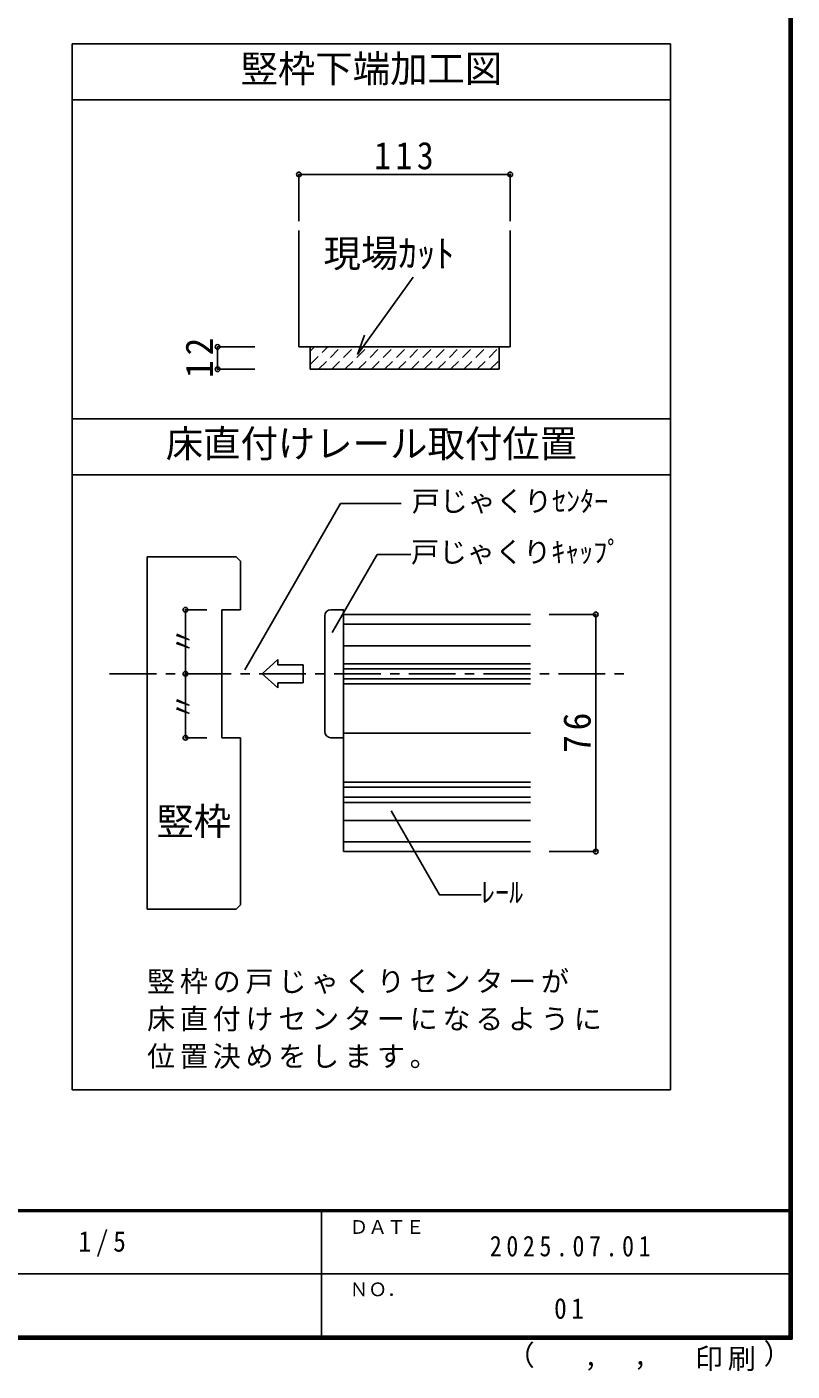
# Model space of a CAD drawing. Units: millimetres, scale not verified, with parts at other scales. Extents: x -973 to 977, y -718 to 696.
# Drawn here: x 567 to 977, y -718 to 0 of the extents above; entities that cross this region are included whole.
import ezdxf
from ezdxf.enums import TextEntityAlignment as Align

# ---------------------------------------------------------------- set-up
doc = ezdxf.new("R2010")
doc.units = ezdxf.units.MM
doc.header["$LTSCALE"] = 5
doc.header["$PDMODE"] = 32
doc.header["$PDSIZE"] = 2.5
doc.linetypes.add('CHAIN1', pattern=[8, 5, -1, 1, -1])
doc.linetypes.add('DASHED1', pattern=[1.8, 1.2, -0.6])
for name, color, linetype in [('0-0_補助線', 4, 'Continuous'), ('0-A_文字', 7, 'Continuous'), ('0-B_寸法', 4, 'Continuous'), ('2-1_通り芯', 4, 'CHAIN1'), ('2-4_枠', 3, 'Continuous'), ('2-7_金物', 4, 'Continuous'), ('2-A_文字', 7, 'Continuous'), ('2-B_寸法', 4, 'Continuous'), ('F-1_枠', 6, 'Continuous'), ('F-A_文字', 7, 'Continuous')]:
    doc.layers.add(name, color=color, linetype=linetype)
doc.styles.add('ＭＳ ゴシック', font='')
doc.styles.get('ＭＳ ゴシック').set_extended_font_data('MS Gothic')

msp = doc.modelspace()

# ---------------------------------------------------------------- linework, layer by layer
at = {"layer": '0-0_補助線', "color": 3}
for p, q in [((712.896, -108.33), (712.896, -170.493)), ((825.896, -108.33), (825.896, -170.493)), ((825.896, -170.493), (712.896, -170.493)), ((718.896, -170.493), (718.896, -182.493)), ((819.896, -170.493), (819.896, -182.493)), ((718.896, -182.493), (819.896, -182.493))]:
    msp.add_line(p, q, dxfattribs=at)
at = {"layer": '0-0_補助線', "color": 7}
for q in [(774.029, -133.325), (748.023, -164.178)]:
    msp.add_line((744.276, -174.485), q, dxfattribs=at)
at = {"layer": '0-0_補助線'}
for p, q in [((669.338, -170.493), (689.338, -170.493)), ((669.338, -182.493), (669.338, -170.493)), ((669.338, -182.493), (689.338, -182.493))]:
    msp.add_line(p, q, dxfattribs=at)
at = {"layer": '0-0_補助線', "linetype": 'DASHED1'}
for p, q in [((718.896, -172.767), (721.169, -170.493)), ((718.896, -179.838), (728.24, -170.493)), ((723.311, -182.493), (735.311, -170.493)), ((730.382, -182.493), (742.382, -170.493)), ((737.453, -182.493), (749.453, -170.493)), ((744.525, -182.493), (756.525, -170.493)), ((751.596, -182.493), (763.596, -170.493)), ((758.667, -182.493), (770.667, -170.493)), ((765.738, -182.493), (777.738, -170.493)), ((772.809, -182.493), (784.809, -170.493)), ((779.88, -182.493), (791.396, -170.978)), ((786.951, -182.493), (798.951, -170.493)), ((794.022, -182.493), (806.022, -170.493)), ((801.093, -182.493), (813.093, -170.493)), ((808.164, -182.493), (819.896, -170.762)), ((815.235, -182.493), (819.896, -177.833))]:
    msp.add_line(p, q, dxfattribs=at)
at = {"layer": '0-0_補助線', "color": 7}
for p in [(669.338, -170.493), (669.338, -182.493)]:
    msp.add_point(p, dxfattribs=at)
at = {"layer": '0-A_文字', "color": 3}
for p, q in [((591.639, -567.5), (591.639, -8.5)), ((591.639, -8.5), (911.639, -8.5)), ((911.639, -567.5), (911.639, -8.5)), ((591.639, -38.5), (911.639, -38.5)), ((591.639, -208.912), (911.639, -208.912)), ((591.639, -238.912), (911.639, -238.912)), ((591.639, -567.5), (911.639, -567.5))]:
    msp.add_line(p, q, dxfattribs=at)
at = {"layer": '0-B_寸法'}
for p, q in [((712.896, -78.33), (825.896, -78.33)), ((712.896, -78.33), (712.896, -103.33)), ((825.896, -78.33), (825.896, -103.33))]:
    msp.add_line(p, q, dxfattribs=at)
at = {"layer": '0-B_寸法', "color": 7}
for p in [(712.896, -78.33), (825.896, -78.33)]:
    msp.add_point(p, dxfattribs=at)
at = {"layer": '2-1_通り芯'}
msp.add_line((611.639, -345.17), (891.639, -345.17), dxfattribs=at)
at = {"layer": '2-4_枠'}
for p, q in [((631.639, -282.67), (631.639, -471.003)), ((679.282, -282.67), (631.639, -282.67)), ((681.639, -285.027), (679.282, -282.67)), ((681.639, -285.027), (681.639, -311.003)), ((671.639, -311.003), (681.639, -311.003)), ((671.639, -379.336), (671.639, -311.003)), ((671.639, -379.336), (681.639, -379.336)), ((681.639, -468.646), (681.639, -379.336)), ((679.282, -471.003), (631.639, -471.003)), ((679.282, -471.003), (681.639, -468.646))]:
    msp.add_line(p, q, dxfattribs=at)
at = {"layer": '2-4_枠', "color": 4}
for p, q in [((726.639, -376.003), (726.639, -314.336)), ((729.973, -379.336), (736.639, -379.336))]:
    msp.add_line(p, q, dxfattribs=at)
msp.add_lwpolyline([(729.973, -311.003), (736.639, -311.003), (736.639, -379.336)], dxfattribs=at)
for centre, start, end in [((729.973, -314.336), 90, 180), ((729.973, -376.003), 180, 270)]:
    msp.add_arc(centre, 3.333, start, end, dxfattribs=at)
at = {"layer": '2-7_金物', "color": 7}
for p, q in [((736.639, -313.503), (736.639, -440.17)), ((736.639, -313.503), (836.639, -313.503)), ((736.639, -342.503), (836.639, -342.503)), ((736.639, -347.836), (836.639, -347.836)), ((736.639, -376.836), (836.639, -376.836)), ((736.639, -405.836), (836.639, -405.836)), ((736.639, -411.17), (836.639, -411.17)), ((736.639, -440.17), (836.639, -440.17))]:
    msp.add_line(p, q, dxfattribs=at)
at = {"layer": '2-7_金物'}
for p, q in [((736.639, -318.722), (836.639, -318.722)), ((736.639, -330.17), (836.639, -330.17)), ((693.225, -345.17), (701.508, -337.577)), ((701.508, -337.577), (701.508, -340.338)), ((715.082, -340.338), (701.508, -340.338)), ((715.082, -340.338), (715.082, -350.001)), ((736.639, -339.789), (836.639, -339.789)), ((693.225, -345.17), (701.508, -352.762)), ((701.508, -350.001), (701.508, -352.762)), ((715.082, -350.001), (701.508, -350.001)), ((736.639, -350.551), (836.639, -350.551)), ((736.639, -403.122), (836.639, -403.122)), ((736.639, -413.884), (836.639, -413.884)), ((736.639, -423.503), (836.639, -423.503)), ((736.639, -434.951), (836.639, -434.951))]:
    msp.add_line(p, q, dxfattribs=at)
at = {"layer": '2-A_文字'}
for p, q in [((683.94, -343.035), (735.189, -254.269)), ((735.189, -254.269), (767.535, -254.269)), ((730.557, -323.147), (754.643, -281.429)), ((754.643, -281.429), (772.775, -281.429))]:
    msp.add_line(p, q, dxfattribs=at)
msp.add_lwpolyline([(762.134, -418.395), (788.042, -463.269), (810.276, -463.269)], dxfattribs=at)
msp.add_point((652.196, -345.17), dxfattribs=at)
at = {"layer": '2-B_寸法'}
for p, q in [((652.196, -311.003), (652.196, -379.336)), ((652.196, -311.003), (663.585, -311.003)), ((871.639, -313.503), (846.639, -313.503)), ((871.639, -313.503), (871.639, -440.17)), ((652.196, -379.336), (663.585, -379.336)), ((871.639, -440.17), (846.639, -440.17))]:
    msp.add_line(p, q, dxfattribs=at)
at = {"layer": '2-B_寸法', "color": 7}
for p in [(652.196, -311.003), (871.639, -313.503), (652.196, -379.336), (871.639, -440.17)]:
    msp.add_point(p, dxfattribs=at)
at = {"layer": 'F-1_枠'}
for p, q in [((974.986, 695.833), (974.986, -700.833)), ((975.82, 695.833), (975.82, -700.833)), ((976.653, 695.833), (976.653, -700.833)), ((976.653, -631.667), (-973.347, -631.667)), ((976.653, -632.5), (-973.347, -632.5)), ((724.986, -632.5), (724.986, -699.167)), ((1.653, -665.833), (974.986, -665.834)), ((976.653, -699.167), (-973.347, -699.167)), ((976.653, -700), (-973.347, -700)), ((976.653, -700.833), (-973.347, -700.833))]:
    msp.add_line(p, q, dxfattribs=at)

# ---------------------------------------------------------------- texts
at = {"layer": '0-0_補助線', "color": 7, "style": 'ＭＳ ゴシック'}
msp.add_text('現場ｶｯﾄ', height=14.66, dxfattribs=at).set_placement((725.992, -132.281), align=Align.BOTTOM_LEFT)
at = {"layer": '0-0_補助線', "color": 7, "insert": (666.838, -187.118), "char_height": 14.66, "attachment_point": 7, "rotation": 90, "style": 'ＭＳ ゴシック'}
msp.add_mtext('\\T1.27;\\W0.95;12', dxfattribs=at)
at = {"layer": '0-A_文字', "style": 'ＭＳ ゴシック'}
for s, p in [('竪枠下端加工図', (681.639, -33.5)), ('床直付けレール取付位置', (641.639, -233.912))]:
    msp.add_text(s, height=14.66, dxfattribs=at).set_placement(p, align=Align.BOTTOM_LEFT)
at = {"layer": '0-B_寸法', "color": 7, "insert": (753.146, -75.83), "char_height": 14.66, "attachment_point": 7, "style": 'ＭＳ ゴシック'}
msp.add_mtext('\\T1.27;\\W0.9;113', dxfattribs=at)
at = {"layer": '2-A_文字', "style": 'ＭＳ ゴシック'}
for s, height, p in [('戸じゃくりｾﾝﾀｰ', 11, (773.236, -261.769)), ('戸じゃくりｷｬｯﾌﾟ', 11, (772.775, -288.929)), ('竪枠', 14.66, (636.639, -435.734)), ('ﾚｰﾙ', 11, (810.276, -470.769))]:
    msp.add_text(s, height=height, dxfattribs=at).set_placement(p, align=Align.BOTTOM_LEFT)
for p in [(659.696, -335.17), (659.696, -370.17)]:
    msp.add_text('〃', height=11, rotation=90, dxfattribs=at).set_placement(p, align=Align.BOTTOM_LEFT)
at = {"layer": '2-A_文字', "char_height": 11, "attachment_point": 7, "style": 'ＭＳ ゴシック'}
for s, insert in [('\\T1.17;竪枠の戸じゃくりセンターが', (631.639, -516.308)), ('\\T1.17;床直付けセンターになるように', (631.639, -536.308)), ('\\T1.17;位置決めをします。', (631.639, -556.308))]:
    msp.add_mtext(s, dxfattribs=dict(at, insert=insert))
at = {"layer": '2-B_寸法', "color": 7, "insert": (869.139, -387.461), "char_height": 14.66, "attachment_point": 7, "rotation": 90, "style": 'ＭＳ ゴシック'}
msp.add_mtext('\\T1.27;\\W0.95;76', dxfattribs=at)
at = {"layer": 'F-A_文字', "style": 'ＭＳ ゴシック'}
for s, height, p in [('ＤＡＴＥ', 7.331, (739.986, -646.667)), ('ＮＯ．', 7.331, (739.986, -680.001)), ('（', 11, (823.992, -718.052)), ('）', 11, (961.387, -717.355)), (',', 11, (865.199, -718.052)), (',', 11, (891.686, -717.588))]:
    msp.add_text(s, height=height, dxfattribs=at).set_placement(p, align=Align.BOTTOM_LEFT)
at = {"layer": 'F-A_文字', "char_height": 11, "attachment_point": 7, "style": 'ＭＳ ゴシック'}
for s, insert in [('\\T1.38;\\W0.9;1/5', (594.986, -656.667)), ('\\T1.39;\\W0.85;2025.07.01', (814.986, -656.667)), ('\\T1.36;\\W0.9;01', (849.361, -690.001)), ('\\T1.17;印刷', (924.678, -717.82))]:
    msp.add_mtext(s, dxfattribs=dict(at, insert=insert))

doc.saveas('drawing.dxf')
